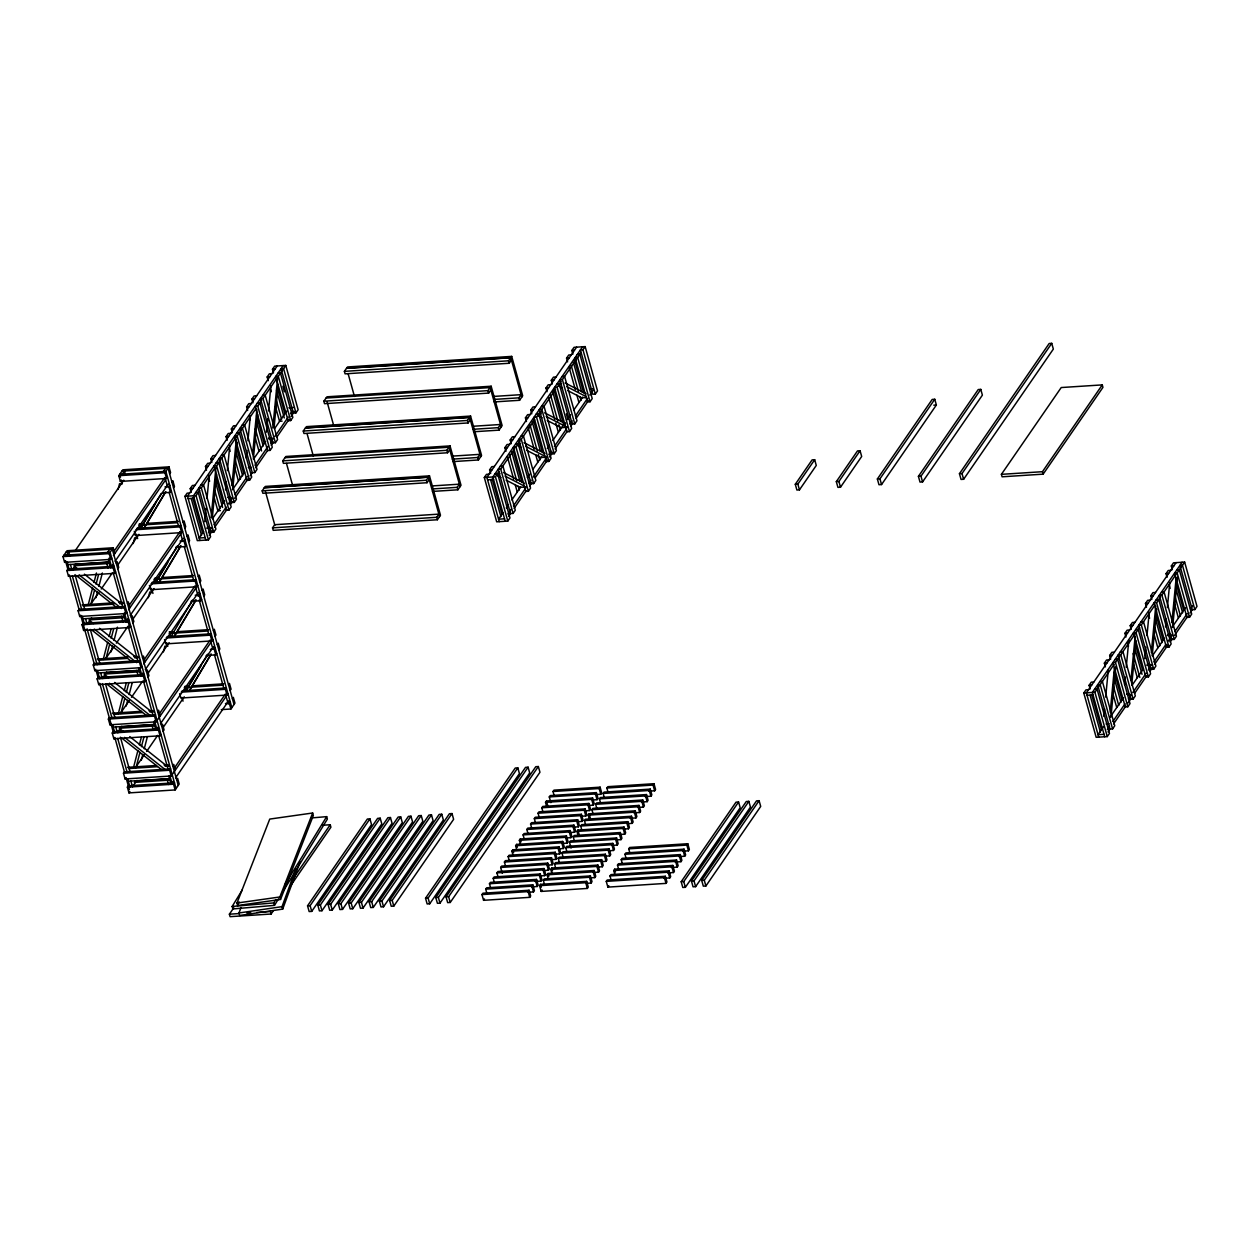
<?xml version="1.0" encoding="UTF-8"?>
<svg xmlns="http://www.w3.org/2000/svg" width="1260" height="1260" viewBox="0 0 1260 1260"><rect width="100%" height="100%" fill="white"/><g stroke="black" fill="none" stroke-linecap="round" stroke-linejoin="round"><path stroke-width="1.5" d="M541.091 411.028L540.997 413.768L536.162 414.13M204.782 521.672L206.073 508.158M207.002 498.519L209.223 475.351M211.144 517.435L215.948 467.24M212.279 518.395L216.515 473.996M225.524 489.904L226.264 482.186M227.383 470.61L229.777 445.505M231.887 485.667L236.313 439.33M232.832 488.565L237.258 442.228M246.283 458.136L247.023 450.418M247.936 440.764L250.346 415.674M252.63 453.899L256.882 409.5M253.402 458.719L257.639 414.32M266.474 432.164L267.766 418.651M268.506 410.933L270.9 385.843M272.822 427.927L277.625 377.732M274.144 426.951L278.208 384.489M1103.839 716.42L1104.579 708.703M1105.681 697.126L1108.264 670.099M1110.186 712.183L1114.438 667.784M1110.958 717.003L1115.746 666.808M1124.582 684.652L1125.322 676.935M1126.235 667.28L1128.818 640.253M1130.929 680.416L1135.181 636.016M1131.7 685.235L1135.937 640.836M1144.773 658.681L1145.875 647.105M1146.994 635.512L1149.199 612.344M1151.309 652.507L1155.735 606.17M1152.254 655.405L1156.696 609.068M1165.516 626.913L1166.256 619.195M1167.358 607.603L1169.768 582.514M1171.879 622.66L1176.115 578.261M1172.635 627.496L1177.438 577.301M88.105 605.288L92.531 588.199M93.996 582.498L96.453 573.001M118.078 489.416L119.543 483.714L122.11 483.556M90.673 605.131L94.594 589.932M96.075 584.231L98.532 574.733M95.965 597.712L97.429 592.011M98.91 586.309L102.344 573.016M103.226 659.452L107.651 642.348M109.116 636.647L111.085 629.055M133.198 543.564L134.662 537.878L137.23 537.705M105.793 659.279L109.714 644.081M111.195 638.379L113.652 628.882M111.085 651.861L112.549 646.159M114.03 640.458L117.463 627.165M118.346 713.601L122.755 696.496M124.236 690.795L126.205 683.203M148.302 597.728L149.782 592.027L152.35 591.853M120.913 713.428L124.835 698.229M126.315 692.527L128.772 683.03M126.205 706.01L127.669 700.308M129.15 694.606L132.095 683.219M133.465 767.749L137.876 750.645M139.356 744.943L141.325 737.352M163.422 651.877L164.903 646.175L167.47 646.002M136.033 767.576L139.954 752.377M141.435 746.692L143.892 737.194M141.325 760.158L142.79 754.457M144.27 748.771L147.215 737.368M300.053 861.808L282.697 909.106L239.699 915.453L239.006 912.98L241.022 907.531M282.697 909.106L282.019 906.649L296.037 868.439M236.959 903.058L269.75 819.079L312.653 812.999L313.346 815.456L280.539 899.451L237.636 905.531L236.959 903.058L279.862 896.978L312.653 812.999M237.636 905.531L239.069 901.876M140.647 528.082L161.248 493.463M140.868 528.208L155.578 503.48M144.018 527.924L165.595 491.652M144.238 528.05L165.816 491.794M155.768 582.23L177.345 545.958M155.988 582.356L167.753 562.574M159.138 582.073L180.715 545.816M159.358 582.199L180.936 545.942M171.108 636.505L192.465 600.106M174.258 636.221L195.835 599.965M174.478 636.363L196.056 600.091M186.007 690.527L207.585 654.271M186.228 690.653L200.939 665.942M189.378 690.37L210.956 654.113M189.599 690.511L211.176 654.239M278.539 898.742L274.475 905.373L232.832 908.933L232.155 906.46L242.33 889.875M274.475 905.373L273.782 902.916L275.814 899.593M284.965 884.662L326.671 816.637L311.535 817.929M281.594 893.765L327.364 819.094L326.671 816.637M111.715 558.023L110.77 559.377L64.606 562.354L63 556.605L67.048 550.73L113.227 547.753L114.818 553.502M167.47 477.099L166.54 478.453L120.361 481.43L118.771 475.697L122.819 469.807L168.982 466.846L170.588 472.579L169.659 473.933M66.496 555.093L68.686 551.927L69.741 555.707M122.267 474.169L124.441 471.004L125.496 474.784M64.606 562.354L65.536 560.999M120.361 481.43L121.306 480.076L122.346 483.793M75.049 550.935L123.779 480.202M66.89 570.559L67.835 569.205L113.998 566.228L113.069 567.583L114.676 573.332L68.497 576.308L66.89 570.559L113.069 567.583M76.45 563.803L72.025 570.229L70.418 564.48M68.497 576.308L69.426 574.938M73.112 570.134L75.301 566.969L78.325 569.362M107.541 552.447L109.714 549.281M163.312 471.523L165.485 468.358M110.77 559.377L109.163 553.628L113.227 547.753M166.54 478.453L164.934 472.72L168.982 466.846M113.872 551.502L164.824 477.556M113.447 555.566L165.501 480.028M78.12 610.753L79.049 609.399L125.228 606.422L124.283 607.792L125.89 613.525L79.726 616.502L78.12 610.753L124.283 607.792M112.833 564.527L110.612 567.74L108.329 559.534M115.054 561.314L168.226 484.155M116.172 563.062L117.117 561.708L118.723 567.457L117.778 568.811M162.745 492.896L170.431 492.408L168.824 486.659L169.769 485.305M171.943 482.139L172.888 480.784L174.478 486.533L173.549 487.888M79.726 616.502L80.656 615.148M182.59 531.248L181.661 532.602L135.481 535.579L136.427 534.224M90.153 605.083L99.02 592.216M101.241 589.003L112.313 572.938M117.857 564.889L138.899 534.35M114.676 573.332L115.605 571.977M170.431 492.408L171.376 491.053M82.01 624.708L82.955 623.353L129.119 620.377L128.189 621.731L129.78 627.48L83.617 630.457L82.01 624.708L128.189 621.731M91.57 617.951L87.145 624.377L85.538 618.628M83.617 630.457L84.546 629.102M88.231 624.283L90.421 621.117L93.445 623.511M195.662 492.613L198.23 492.455L210.593 536.76L208.42 539.926L197.3 540.635L184.936 496.33L187.11 493.164L189.677 493.006M191.252 492.345L190.228 488.644L192.402 485.478L194.969 485.32M206.514 470.185L205.49 466.499L207.664 463.334L210.231 463.16M211.822 462.499L210.782 458.813L212.971 455.647L215.539 455.474M227.084 440.354L226.06 436.653L228.233 433.487L230.8 433.33M232.375 432.668L231.352 428.967L233.525 425.801L236.093 425.644M247.637 410.508L246.614 406.822L248.787 403.657L251.354 403.483M252.945 402.822L251.905 399.136L254.095 395.971L256.662 395.813M268.207 380.677L267.167 376.992L269.356 373.826L271.924 373.653M273.499 372.991L272.475 369.306L274.649 366.14L285.768 365.416L298.132 409.72L295.958 412.886L293.391 413.059L281.027 368.755L283.579 368.582L285.768 365.416M277.216 365.967L187.488 496.172L199.868 540.477M283.201 365.589L193.473 495.778L205.852 540.083M208.42 539.926L196.04 495.621L199.71 490.203M201.332 487.935L198.781 488.092L211.144 532.397L213.712 532.24L201.332 487.935L215.208 467.696M216.61 465.775L214.042 465.948L226.406 510.253L228.973 510.079L216.61 465.775L220.752 459.664M221.902 458.089L219.334 458.262L231.714 502.567L234.266 502.394L221.902 458.089L236.266 437.157M237.163 435.944L234.596 436.102L246.976 480.406L249.543 480.249L237.163 435.944L241.794 429.124M242.456 428.258L239.904 428.416L252.268 472.72L254.835 472.563L242.456 428.258L256.19 408.224M257.733 406.098L255.166 406.271L267.53 450.576L270.097 450.403L257.733 406.098L261.733 400.192M263.025 398.412L260.458 398.585L272.837 442.89L275.389 442.717L263.025 398.412L276.129 379.291M278.287 376.267L275.719 376.441L288.099 420.745L290.666 420.572L278.287 376.267L280.476 373.102L277.909 373.275M280.57 372.865L282.775 369.652M127.402 603.272L128.347 601.902L129.938 607.651M181.661 532.602L180.054 526.869L180.983 525.514L136.741 528.365M183.172 522.349L184.102 520.994L185.708 526.727L184.779 528.082M128.993 605.65L179.944 531.704M125.89 613.525L126.835 612.171M128.567 609.714L180.621 534.177M93.24 664.918L94.169 663.563L140.348 660.587L139.403 661.941L141.01 667.674L94.846 670.651L93.24 664.918L139.403 661.941M127.953 618.676L125.732 621.889L123.448 613.683M130.174 615.463L183.33 538.303M131.292 617.211L132.237 615.856L133.844 621.605L132.898 622.96M175.928 547.171L185.551 546.556L183.944 540.808L184.889 539.453M187.063 536.288L187.992 534.933L189.599 540.682L188.669 542.036M94.846 670.651L95.776 669.296M197.71 585.396L196.78 586.766L150.602 589.727L151.546 588.373M105.273 659.232L114.14 646.364M116.361 643.151L127.433 627.086M132.977 619.054L154.019 588.514M129.78 627.48L130.725 626.125M185.551 546.556L186.48 545.202M97.13 678.856L98.059 677.502L144.238 674.525L143.309 675.88L144.9 681.628L98.737 684.605L97.13 678.856L143.309 675.88M106.69 672.1L102.265 678.526L100.658 672.793M203.6 531.578L199.174 538.004L205.159 537.626M212.468 518.726L224.658 501.039M232.407 489.793L244.598 472.106M253.449 459.254L265.639 441.567M274.507 428.715L286.682 411.028M98.737 684.605L99.666 683.251M103.352 678.431L105.541 675.265L108.565 677.659M208.483 532.807L210.703 529.594M214.027 524.759L226.202 507.087M228.422 503.874L231.745 499.039M235.069 494.219L247.259 476.548M255.008 465.286L268.301 446.009M270.522 442.795L272.727 439.567M274.948 436.354L288.241 417.076M290.461 413.863L292.666 410.65M209.176 535.264L212.499 530.444M214.704 527.231L226.894 509.544M230.218 504.724L232.439 501.512M234.643 498.298L247.936 479.005M250.157 475.792L252.378 472.579M255.701 467.759L267.876 450.072M271.199 445.252L273.42 442.04M276.743 437.22L288.934 419.533M291.139 416.32L294.462 411.5M213.712 532.24L215.885 529.074L203.522 484.769L200.954 484.927M228.973 510.079L231.163 506.914L218.783 462.609L216.216 462.782M234.266 502.394L236.455 499.228L224.075 454.923L221.524 455.096M249.543 480.249L251.716 477.083L239.353 432.778L236.785 432.936M254.835 472.563L257.009 469.397L244.645 425.092L242.077 425.25M270.097 450.403L272.286 447.253L259.906 402.948L257.339 403.106M275.389 442.717L277.578 439.567L265.198 395.262L262.647 395.419M290.666 420.572L292.84 417.406L280.476 373.102M142.522 657.421L143.451 656.066L145.057 661.799M196.78 586.766L195.174 581.017L196.103 579.663L151.862 582.514M198.292 576.497L199.222 575.143L200.828 580.876L199.899 582.246M144.097 659.799L195.064 585.869M449.741 449.599L447.552 452.765L283.405 463.349L282.712 460.877L285.863 456.482L450.025 445.898L461.018 485.273L457.9 489.793L432.495 491.431M470.295 419.769L468.122 422.935L303.959 433.503L303.266 431.046L305.455 427.88L469.618 417.296L480.643 456.797M490.865 389.923L488.675 393.089L324.529 403.673L323.836 401.216L326.986 396.805L491.148 386.221L502.141 425.612L499.023 430.133L473.618 431.77M511.418 360.092L509.245 363.258L345.082 373.842L344.389 371.369L346.579 368.204L510.741 357.635L511.702 356.391L347.539 366.959L346.61 368.329L510.772 357.745L521.766 397.12M429.203 479.556L427.03 482.722L262.868 493.29L262.175 490.833L265.325 486.423L429.487 475.855L440.48 515.23L437.377 519.75L273.215 530.334L272.522 527.861L274.696 524.711L438.858 514.127L436.684 517.293L437.377 519.75M141.01 667.674L141.939 666.319M143.687 663.862L195.741 588.326M108.36 719.066L109.289 717.712L155.468 714.735L154.523 716.09L156.13 721.822L109.966 724.799L108.36 719.066L154.523 716.09M143.073 672.824L140.852 676.037L138.569 667.832M145.294 669.611L198.45 592.452M146.412 671.359L147.357 670.005L148.963 675.754L148.018 677.108M191.047 601.319L200.671 600.705L199.064 594.956L200.009 593.602M202.183 590.436L203.112 589.082L204.718 594.83L203.789 596.185M109.966 724.799L110.896 723.445M120.393 713.38L129.26 700.528M131.481 697.3L142.553 681.235M148.097 673.202L169.139 642.663M144.9 681.628L145.845 680.274M200.671 600.705L201.6 599.351M112.25 733.005L113.179 731.65L159.358 728.674L158.429 730.028L160.02 735.777L113.857 738.754L112.25 733.005L158.429 730.028M121.811 726.248L117.385 732.674L115.778 726.941M113.857 738.754L114.786 737.399M118.471 732.58L120.661 729.414L123.685 731.808M157.642 711.569L158.571 710.215L160.178 715.948M164.524 639.576L165.721 643.891L211.9 640.915L210.294 635.166L211.223 633.812L166.981 636.662M213.412 630.646L214.342 629.291L215.948 635.04L215.019 636.394M159.217 713.947L210.184 640.017M156.13 721.822L157.059 720.468M157.689 719.633L210.861 642.474M211.9 640.915L212.83 639.56M123.48 773.215L124.409 771.86L170.588 768.884L169.643 770.238L171.25 775.987L125.087 778.963L123.48 773.215L169.643 770.238M158.193 726.973L155.972 730.186L153.689 721.98M160.414 723.76L213.57 646.616M161.532 725.508L162.477 724.153L164.068 729.902L163.138 731.257M206.167 655.483L215.791 654.853L214.184 649.12L215.129 647.75M217.303 644.6L218.232 643.23L219.839 648.979L218.909 650.333M125.087 778.963L126.016 777.593M135.513 767.529L144.38 754.677M146.601 751.464L157.673 735.383M163.217 727.351L184.259 696.812M160.02 735.777L160.965 734.423M215.791 654.853L216.72 653.499M127.37 787.153L128.299 785.799L174.478 782.822L173.534 784.192L175.14 789.926L128.977 792.902L127.37 787.153L173.534 784.192M136.93 780.397L132.505 786.823L130.898 781.09M128.977 792.902L129.906 791.548M172.762 765.718L173.691 764.363L175.297 770.096M179.644 693.724L180.841 698.04L227.02 695.063L225.414 689.315L226.343 687.96L182.102 690.811M228.532 684.794L229.462 683.44L231.068 689.188L230.123 690.543M174.337 768.096L225.304 694.165M171.25 775.987L172.179 774.616M172.809 773.782L225.981 696.622M227.02 695.063L227.95 693.709M173.313 781.121L171.092 784.35L168.809 776.144M175.518 777.908L228.69 700.765M176.652 779.656L177.597 778.302L179.188 784.051L175.14 789.926M221.287 709.632L230.911 709.002L229.304 703.269L230.233 701.914M232.423 698.749L233.352 697.394L234.959 703.127L230.911 709.002M447.552 452.765L446.875 450.308L449.048 447.142L460.073 486.628M468.122 422.935L467.428 420.462L469.618 417.296M488.675 393.089L487.998 390.632L490.172 387.466L501.197 426.967M509.245 363.258L508.552 360.801L510.741 357.635M262.175 490.833L426.337 480.249L429.487 475.855M450.025 445.898L449.08 447.253L284.886 457.711M470.578 416.068L469.649 417.422L305.487 427.99L306.416 426.636L470.578 416.068L481.572 455.443L478.453 459.963L453.049 461.601M491.148 386.221L490.203 387.576L326.009 398.05M457.9 489.793L457.207 487.337L459.396 484.171L432.038 485.935M478.453 459.963L477.776 457.506L479.95 454.34L452.592 456.104M499.023 430.133L498.33 427.66L500.519 424.494L473.161 426.258M494.172 401.924L519.577 400.286L518.899 397.829L521.073 394.663L493.715 396.427M519.577 400.286L522.695 395.766L511.702 356.391M497.606 473.634L509.969 517.939L507.796 521.105L496.676 521.813L484.312 477.508L486.486 474.358L489.053 474.185M490.644 473.524L489.605 469.838L491.794 466.673L494.345 466.499M505.906 451.379L504.866 447.678L507.055 444.512L509.623 444.355M511.198 443.693L510.174 439.992L512.347 436.826L514.915 436.669M526.459 421.533L525.436 417.848L527.609 414.682L530.177 414.509M531.767 413.847L530.728 410.161L532.917 406.996L535.469 406.822M547.029 391.702L545.99 388.001L548.179 384.835L550.746 384.678M552.321 384.016L551.297 380.315L553.471 377.149L556.038 376.992M567.583 361.856L566.559 358.171L568.733 355.005L571.3 354.848M572.89 354.17L571.851 350.485L574.04 347.319L585.144 346.61L597.524 390.915L595.334 394.081L592.767 394.238L580.403 349.933L582.971 349.776L585.144 346.61M576.592 347.161L486.88 477.351L499.244 521.656M582.577 346.768L492.865 476.957L505.228 521.278M507.796 521.105L495.432 476.8L499.086 471.382M500.724 469.114L498.157 469.287L510.52 513.592L513.088 513.418L500.724 469.114L514.6 448.891M515.986 446.969L513.418 447.127L525.798 491.431L528.365 491.274L515.986 446.969L520.128 440.842M521.278 439.283L518.726 439.441L531.09 483.745L533.657 483.588L521.278 439.283L534.539 419.958M536.555 417.123L533.988 417.296L546.352 461.601L548.919 461.428L536.555 417.123L540.067 411.91M541.847 409.437L539.28 409.61L551.644 453.915L554.211 453.742L541.847 409.437L555.581 389.419M557.109 387.293L554.542 387.45L566.921 431.755L569.488 431.597L557.109 387.293L561.125 381.37M562.401 379.606L559.849 379.764L572.213 424.069L574.78 423.911L562.401 379.606L576.623 358.88M577.678 357.446L575.111 357.62L587.475 401.924L590.042 401.751L577.678 357.446L581.049 352.438M502.992 512.757L498.566 519.199L504.551 518.805M506.315 507.938L508.52 504.724M511.844 499.905L520.711 487.053M527.357 477.398L529.578 474.185M532.901 469.366L541.753 456.514M547.297 448.466L549.517 445.252M552.841 440.433L565.015 422.746M567.236 419.533L570.559 414.713M573.883 409.894L582.75 397.042M273.325 910.791L271.105 914.02L230.076 916.666L229.383 914.193L233.809 907.767M507.874 513.986L511.198 509.166M513.403 505.953L525.593 488.266M528.916 483.446L531.122 480.233M533.342 477.02L546.635 457.726M548.856 454.513L551.061 451.3M554.384 446.481L566.575 428.794M569.898 423.974L572.119 420.761M575.442 415.942L587.617 398.255M589.837 395.041L593.161 390.222M508.552 516.442L510.772 513.23M514.096 508.41L526.27 490.723M529.594 485.903L531.815 482.69M535.138 477.871L547.328 460.183M549.533 456.97L552.856 452.151M555.077 448.938L567.268 431.251M570.591 426.431L572.796 423.218M576.119 418.399L588.31 400.711M513.088 513.418L515.277 510.253L502.897 465.948L500.33 466.121M528.365 491.274L530.539 488.108L518.175 443.803M533.657 483.588L535.831 480.422L523.467 436.117L520.9 436.275M548.919 461.428L551.092 458.262L538.729 413.957M554.211 453.742L556.4 450.576L544.021 406.271L541.453 406.445M569.488 431.597L571.662 428.431L559.298 384.127M574.78 423.911L576.954 420.745L564.59 376.441L562.023 376.598M590.042 401.751L592.216 398.601L579.852 354.296L577.285 354.454M291.469 881.008L330.23 824.749L322.418 825.253M289.942 886.693L330.923 827.221L330.23 824.749M307.55 905.814L367.369 819.016L369.936 818.858L371.543 824.591L311.724 911.389L309.157 911.563L307.55 905.814L310.118 905.656L369.936 818.858M317.819 905.153L377.622 818.354L380.189 818.197L381.796 823.93L321.977 910.728L319.41 910.901L317.819 905.153L320.371 904.995L380.189 818.197M328.072 904.491L387.891 817.693L390.458 817.535L392.049 823.284L332.246 910.067L329.679 910.24L328.072 904.491L330.64 904.333L390.458 817.535M338.326 903.83L398.144 817.031L400.711 816.874L402.318 822.622L342.5 909.405L339.932 909.578L338.326 903.83L340.893 903.672L400.711 816.874M348.595 903.168L408.413 816.37L410.981 816.212L412.571 821.961L352.768 908.744L350.201 908.917L348.595 903.168L351.162 903.01L410.981 816.212M358.848 902.506L418.666 815.708L421.234 815.551L422.84 821.3L363.022 908.082L360.454 908.255L358.848 902.506L361.415 902.349L421.234 815.551M369.117 901.845L428.935 815.047L431.487 814.889L433.094 820.638L373.275 907.436L370.724 907.594L369.117 901.845L371.684 901.688L431.487 814.889M379.37 901.183L439.189 814.385L441.756 814.228L443.363 819.976L383.544 906.775L380.977 906.932L379.37 901.183L381.938 901.026L441.756 814.228M389.639 900.522L449.442 813.724L452.009 813.566L453.616 819.315L393.797 906.113L391.23 906.271L389.639 900.522L392.191 900.364L452.009 813.566M425.549 898.207L515.261 768.017L517.828 767.86L519.435 773.593L429.707 903.798L427.14 903.956L425.549 898.207L428.101 898.049L517.828 767.86M435.802 897.545L525.53 767.356L528.097 767.198L529.688 772.931L439.976 903.136L437.409 903.294L435.802 897.545L438.37 897.388L528.097 767.198M446.056 896.884L535.784 766.694L538.351 766.537L539.957 772.27L450.23 902.475L447.662 902.633L446.056 896.884L448.623 896.726L538.351 766.537M481.966 894.584L482.911 893.214L529.074 890.253L530.68 895.986L529.751 897.341L483.572 900.317L481.966 894.584L528.145 891.607L529.074 890.253M486.911 893.466L485.714 889.15L486.644 887.796L532.822 884.819L534.413 890.568L533.484 891.922L527.72 892.285M490.66 888.032L489.447 883.732L490.392 882.378L536.555 879.401L538.162 885.134L537.217 886.489L531.452 886.867M494.392 882.614L493.195 878.299L494.125 876.944L540.288 873.967L541.894 879.716L540.965 881.071L535.185 881.449M498.125 877.181L496.928 872.881L497.858 871.526L544.037 868.55L545.643 874.283L544.698 875.653L540.855 875.889M502.267 873.196L500.661 867.447L501.606 866.092L547.769 863.116L549.376 868.864L548.447 870.219L544.588 870.471M505.606 866.329L504.409 862.029L505.339 860.675L551.502 857.698L553.109 863.447L552.179 864.801L548.336 865.037M509.339 860.911L508.142 856.611L509.072 855.241L555.25 852.264L556.857 858.013L555.912 859.367L552.069 859.619M513.088 855.493L511.875 851.177L512.82 849.823L558.983 846.846L560.59 852.595L559.66 853.949L555.802 854.201M516.82 850.059L515.623 845.759L516.553 844.405L562.732 841.428L564.322 847.161L563.393 848.515L559.55 848.767M520.553 844.641L519.356 840.325L520.285 838.971L566.465 835.994L568.071 841.743L567.126 843.097L563.283 843.35M524.302 839.207L523.089 834.908L524.034 833.553L570.197 830.576L571.804 836.309L570.874 837.679L567.016 837.916M528.034 833.789L526.837 829.474L527.767 828.119L573.946 825.142L575.537 830.891L574.607 832.246L570.764 832.498M531.783 828.356L530.57 824.056L531.515 822.701L577.678 819.725L579.285 825.473L578.34 826.828L574.497 827.064M535.516 822.938L534.319 818.622L535.248 817.267L581.411 814.291L583.018 820.039L582.088 821.394L578.245 821.646M539.248 817.519L538.052 813.204L538.981 811.85L585.16 808.873L586.75 814.621L585.821 815.976L581.978 816.228M542.997 812.086L541.784 807.786L542.729 806.431L588.892 803.455L590.499 809.188L589.57 810.542L585.711 810.794M546.73 806.668L545.533 802.352L546.462 800.998L592.625 798.021L594.232 803.77L593.303 805.124L589.459 805.376M550.872 802.667L549.265 796.934L550.195 795.58L596.374 792.603L597.98 798.336L597.035 799.691L593.192 799.942M554.211 795.816L552.998 791.5L553.943 790.146L600.106 787.169L601.713 792.918L600.784 794.273L596.925 794.524M483.572 900.317L484.517 898.963M795.296 484.281L812.117 459.869L814.684 459.711L816.275 465.444L799.454 489.856L796.887 490.03L795.296 484.281L797.848 484.123L814.684 459.711M533.484 891.922L531.877 886.174L532.822 884.819M537.217 886.489L535.626 880.756L536.555 879.401M540.965 881.071L539.359 875.322L540.288 873.967M544.698 875.653L543.091 869.904L544.037 868.55M548.447 870.219L546.84 864.47L547.769 863.116M552.179 864.801L550.573 859.052L551.502 857.698M555.912 859.367L554.305 853.634L555.25 852.264M559.66 853.949L558.054 848.2L558.983 846.846M563.393 848.515L561.787 842.783L562.732 841.428M567.126 843.097L565.535 837.349L566.465 835.994M570.874 837.679L569.268 831.931L570.197 830.576M574.607 832.246L573.001 826.497L573.946 825.142M578.34 826.828L576.749 821.079L577.678 819.725M582.088 821.394L580.482 815.661L581.411 814.291M585.821 815.976L584.215 810.227L585.16 808.873M589.57 810.542L587.963 804.809L588.892 803.455M593.303 805.124L591.696 799.375L592.625 798.021M597.035 799.691L595.429 793.957L596.374 792.603M600.784 794.273L599.177 788.524L600.106 787.169M539.579 885.686L540.509 884.331L586.688 881.354L588.278 887.087L587.349 888.442L541.186 891.418L539.579 885.686L585.742 882.709L586.688 881.354M544.525 884.567L543.312 880.252L544.257 878.897L590.42 875.92L592.027 881.669L591.082 883.024L587.239 883.276M548.258 879.133L547.06 874.834L547.99 873.479L594.153 870.503L595.76 876.236L594.83 877.606L590.987 877.842M551.99 873.716L550.793 869.4L551.722 868.045L597.901 865.069L599.508 870.817L598.563 872.172L594.72 872.424M555.739 868.282L554.526 863.982L555.471 862.628L601.634 859.651L603.241 865.399L602.312 866.754L598.453 866.99M559.471 862.864L558.274 858.564L559.204 857.194L605.367 854.233L606.973 859.966L606.044 861.32L602.201 861.572M563.204 857.446L562.007 853.13L562.937 851.776L609.115 848.799L610.722 854.548L609.777 855.902L605.934 856.154M566.953 852.012L565.74 847.712L566.685 846.358L612.848 843.381L614.455 849.114L613.525 850.468L609.667 850.72M571.095 848.027L569.488 842.278L570.418 840.924L616.597 837.947L618.188 843.696L617.258 845.05L613.415 845.303M574.418 841.16L573.221 836.861L574.15 835.506L620.33 832.529L621.936 838.262L620.991 839.633L617.148 839.869M578.167 835.742L576.954 831.427L577.899 830.072L624.062 827.095L625.669 832.844L624.74 834.199L620.881 834.451M581.899 830.308L580.702 826.009L581.632 824.654L627.811 821.678L629.401 827.426L628.472 828.781L624.629 829.017M585.648 824.89L584.435 820.591L585.38 819.22L631.543 816.244L633.15 821.992L632.205 823.347L628.362 823.599M589.381 819.472L588.184 815.157L589.113 813.803L635.276 810.826L636.883 816.575L635.953 817.929L630.173 818.291M593.113 814.039L591.916 809.739L592.846 808.385L639.025 805.408L640.631 811.141L639.686 812.495L633.922 812.873M596.862 808.621L595.649 804.305L596.594 802.951L642.758 799.974L644.364 805.723L643.435 807.077L639.576 807.329M600.595 803.187L599.398 798.887L600.327 797.533L646.49 794.556L648.097 800.289L647.167 801.659L641.387 802.022M604.327 797.769L603.13 793.453L604.06 792.099L650.239 789.122L651.845 794.871L650.9 796.226L645.136 796.603M608.076 792.335L606.863 788.035L607.808 786.681L653.971 783.704L655.578 789.453L654.649 790.808L648.869 791.17M541.186 891.418L542.115 890.064M836.325 481.635L857.509 450.891L860.076 450.733L861.683 456.482L840.499 487.21L837.931 487.384L836.325 481.635L838.892 481.477L860.076 450.733M591.082 883.024L589.491 877.275L590.42 875.92M594.83 877.606L593.224 871.857L594.153 870.503M598.563 872.172L596.957 866.423L597.901 865.069M602.312 866.754L600.705 861.005L601.634 859.651M606.044 861.32L604.438 855.587L605.367 854.233M609.777 855.902L608.17 850.153L609.115 848.799M613.525 850.468L611.919 844.736L612.848 843.381M617.258 845.05L615.652 839.302L616.597 837.947M620.991 839.633L619.4 833.884L620.33 832.529M624.74 834.199L623.133 828.45L624.062 827.095M628.472 828.781L626.866 823.032L627.811 821.678M632.205 823.347L630.614 817.614L631.543 816.244M635.953 817.929L634.347 812.18L635.276 810.826M639.686 812.495L638.08 806.762L639.025 805.408M643.435 807.077L641.828 801.328L642.758 799.974M647.167 801.659L645.561 795.91L646.49 794.556M650.9 796.226L649.294 790.477L650.239 789.122M654.649 790.808L653.042 785.059L653.971 783.704M877.369 478.989L932.195 399.436L934.762 399.262L936.369 405.011L881.543 484.565L878.976 484.738L877.369 478.989L879.937 478.831L934.762 399.262M606.265 881.386L607.194 880.031L665.343 876.283L666.949 882.016L666.005 883.386L607.871 887.119L606.265 881.386L664.414 877.637L665.343 876.283M611.21 880.267L609.997 875.952L610.942 874.597L669.076 870.849L670.682 876.598L669.753 877.952L663.941 878.33M614.943 874.834L613.746 870.534L614.675 869.179L672.824 865.431L674.415 871.18L673.486 872.534L667.674 872.912M618.692 869.416L617.479 865.116L618.424 863.746L676.557 860.013L678.163 865.746L677.219 867.1L671.407 867.478M622.424 863.998L621.227 859.682L622.156 858.328L680.29 854.579L681.896 860.328L680.967 861.683L675.155 862.061M626.157 858.564L624.96 854.264L625.889 852.91L684.038 849.161L685.645 854.894L684.7 856.249L678.888 856.627M629.905 853.146L628.693 848.831L629.638 847.476L687.771 843.728L689.377 849.476L688.448 850.831L682.621 851.209M607.871 887.119L608.801 885.764M918.414 476.343L978.232 389.545L980.784 389.387L982.39 395.136L922.572 481.918L920.02 482.092L918.414 476.343L920.981 476.185L980.784 389.387M669.753 877.952L668.147 872.203L669.076 870.849M673.486 872.534L671.879 866.786L672.824 865.431M677.219 867.1L675.628 861.367L676.557 860.013M680.967 861.683L679.36 855.934L680.29 854.579M684.7 856.249L683.093 850.516L684.038 849.161M688.448 850.831L686.842 845.082L687.771 843.728M959.443 473.697L1049.17 343.507L1051.738 343.334L1053.344 349.083L963.617 479.288L961.049 479.446L959.443 473.697L962.01 473.54L1051.738 343.334M681.188 881.732L736.013 802.179L738.581 802.006L740.187 807.755L685.361 887.323L682.794 887.481L681.188 881.732L683.755 881.575L738.581 802.006M691.441 881.071L746.282 801.517L748.849 801.344L750.44 807.093L695.615 886.662L693.047 886.819L691.441 881.071L694.008 880.913L748.849 801.344M701.71 880.409L756.535 800.856L759.103 800.683L760.709 806.431L705.884 886L703.316 886.158L701.71 880.409L704.277 880.252L759.103 800.683M1001.401 474.343L1061.219 387.544L1102.264 384.898L1102.957 387.356L1043.138 474.154L1002.094 476.8L1001.401 474.343L1042.445 471.697L1102.264 384.898M1094.515 689.299L1097.082 689.125L1109.461 733.43L1107.272 736.596L1096.168 737.305L1083.789 693L1085.978 689.85L1088.53 689.677M1090.12 689.015L1089.081 685.33L1091.27 682.164L1093.837 681.991M1105.382 666.871L1104.358 663.169L1106.532 660.004L1109.099 659.846M1110.674 659.185L1109.65 655.483L1111.824 652.318L1114.391 652.16M1125.952 637.024L1124.912 633.339L1127.101 630.173L1129.653 630M1131.244 629.338L1130.204 625.653L1132.393 622.487L1134.961 622.314M1146.505 607.194L1145.482 603.493L1147.655 600.327L1150.222 600.169M1151.797 599.508L1150.774 595.807L1152.947 592.641L1155.514 592.484M1167.075 577.348L1166.035 573.662L1168.225 570.497L1170.776 570.339M1172.367 569.662L1171.328 565.976L1173.517 562.81L1184.636 562.102L1197 606.406L1194.826 609.572L1192.259 609.73L1190.007 612.99M1176.084 562.653L1086.356 692.842L1098.72 737.147M1182.069 562.259L1092.341 692.449L1104.705 736.753M1107.272 736.596L1094.909 692.291L1099.681 685.267M1100.2 684.605L1097.633 684.778L1110.013 729.083L1112.58 728.91L1100.2 684.605L1114.076 664.382M1115.462 662.461L1112.911 662.618L1125.274 706.923L1127.842 706.765L1115.462 662.461L1119.62 656.334M1120.77 654.775L1118.203 654.932L1130.567 699.237L1133.134 699.08L1120.77 654.775L1135.118 633.843M1136.032 632.615L1133.464 632.788L1145.828 677.092L1148.395 676.919L1136.032 632.615L1139.56 627.401M1141.324 624.928L1138.756 625.102L1151.136 669.406L1153.703 669.233L1141.324 624.928L1155.058 604.91M1156.585 602.784L1154.034 602.942L1166.398 647.246L1168.965 647.089L1156.585 602.784L1160.602 596.862M1161.893 595.098L1159.326 595.255L1171.69 639.56L1174.257 639.403L1161.893 595.098L1176.1 574.371M1177.155 572.938L1174.588 573.111L1186.951 617.416L1189.519 617.242L1177.155 572.938L1181.644 566.323M1194.826 609.572L1182.447 565.267L1184.636 562.102M1103.571 726.642L1098.043 734.69L1104.028 734.297M1110.217 717.003L1123.511 697.709M1132.378 684.857L1143.45 668.776M1152.317 655.924L1164.508 638.237M1172.257 626.992L1185.55 607.698M1107.351 729.477L1109.556 726.264M1112.879 721.444L1125.07 703.757M1128.393 698.938L1130.614 695.725M1132.819 692.512L1146.112 673.218M1148.332 670.005L1150.553 666.792M1153.877 661.972L1166.051 644.285M1168.272 641.072L1171.595 636.253M1174.918 631.433L1187.109 613.746M1190.432 608.927L1192.637 605.713M1108.028 731.934L1110.249 728.721M1113.572 723.901L1125.763 706.214M1127.968 703.001L1131.291 698.182M1134.614 693.362L1146.805 675.675M1150.128 670.856L1152.349 667.642M1154.554 664.429L1167.847 645.136M1170.067 641.923L1172.288 638.71M1174.493 635.497L1187.786 616.203M1112.58 728.91L1114.754 725.744L1102.39 681.44L1099.822 681.613M1127.842 706.765L1130.015 703.6L1117.651 659.295L1115.084 659.452M1133.134 699.08L1135.323 695.914L1122.944 651.609L1120.376 651.766M1148.395 676.919L1150.585 673.753L1138.205 629.449L1135.638 629.622M1153.703 669.233L1155.877 666.067L1143.513 621.763L1140.946 621.936M1168.965 647.089L1171.139 643.923L1158.775 599.618L1156.207 599.776M1174.257 639.403L1176.446 636.237L1164.067 591.932L1161.5 592.09M1189.519 617.242L1191.708 614.092L1179.328 569.788L1176.761 569.945M239.006 912.98L282.019 906.649M232.155 906.46L273.782 902.916M272.475 369.306L275.042 369.133M571.851 350.485L574.418 350.311M344.389 371.369L508.552 360.801M267.167 376.992L269.734 376.819M566.559 358.171L569.126 357.998M251.905 399.136L254.473 398.963M551.297 380.315L553.865 380.158M556.731 384.284L561.566 383.938M323.836 401.216L487.998 390.632M246.614 406.822L249.181 406.649M545.99 388.001L548.557 387.844M288.902 407.815L293.391 407.531M589.774 388.899L592.767 388.71M495.448 399.341L518.899 397.829M586.262 397.546L581.774 397.829L567.803 390.632M282.114 421.123L279.547 421.297L275.42 406.523M231.352 428.967L233.919 428.809M530.728 410.161L533.295 409.988M303.266 431.046L467.428 420.462M226.06 436.653L228.611 436.495M525.436 417.848L528.003 417.674M268.916 437.771L273.026 438.543L268.537 438.827M472.925 429.298L498.33 427.66M565.708 427.376L561.22 427.675L547.249 420.462M933.802 405.169L936.369 405.011M210.782 458.813L213.35 458.64M510.174 439.992L512.741 439.834M515.608 443.961L520.443 443.615M121.873 471.177L168.053 468.2L234.029 704.482M282.712 460.877L446.875 450.308M205.49 466.499L208.057 466.326M504.866 447.678L507.433 447.52M118.771 475.697L164.934 472.72M248.346 467.602L251.339 467.413M452.372 459.144L477.776 457.506M164.981 486.911L168.824 486.659M190.228 488.644L192.796 488.486M489.605 469.838L492.172 469.665M264.364 487.667L428.526 477.083L439.551 516.584M264.395 487.777L428.558 477.209M495.038 473.807L499.873 473.445M184.936 496.33L196.04 495.621M484.312 477.508L495.432 476.8M188.181 498.629L194.166 498.235M487.557 479.808L493.542 479.43M227.792 497.432L230.785 497.243M228.91 498.409L231.903 498.204M433.755 488.849L457.207 487.337M526.082 486.959L520.096 487.352L506.126 480.139M220.421 510.631L217.854 510.804L213.743 496.03M139.86 523.845L143.703 523.593M147.546 523.341L178.337 521.356M138.931 525.199L177.392 522.711M135.812 529.72L180.054 526.869M207.223 527.278L211.349 528.05L206.861 528.334M272.522 527.861L436.684 517.293M180.101 541.06L183.944 540.808M66.118 552.085L112.282 549.108L178.258 785.405M63.929 555.25L110.108 552.274L176.085 788.571M63 556.605L109.163 553.628M67.284 562.18L67.977 564.637L109.021 561.991M74.797 564.433L107.494 562.322M73.852 565.787L108.486 563.551M154.98 577.994L158.823 577.741M162.666 577.49L193.457 575.505M154.035 579.348L192.512 576.86M150.932 583.868L195.174 581.017M195.221 595.208L199.064 594.956M82.168 604.879L112.943 602.894M118.723 602.532L122.566 602.28M83.16 606.123L113.936 604.138M119.716 603.76L123.559 603.509M124.141 616.14L82.971 618.802L84.578 624.551M88.972 619.936L123.606 617.715M1171.328 565.976L1173.895 565.803M1182.447 565.267L1179.88 565.425L1192.259 609.73M170.1 632.142L173.943 631.89M177.786 631.638L208.577 629.653M169.155 633.496L207.632 631.024M166.052 638.017L210.294 635.166M1166.035 573.662L1168.603 573.489M210.341 649.357L214.184 649.12M97.288 659.027L128.063 657.058M133.844 656.68L137.686 656.428M98.28 660.272L127.134 658.413M134.836 657.909L138.679 657.657M1150.774 595.807L1153.341 595.649M1145.482 603.493L1148.049 603.335M139.246 670.304L98.091 672.95L99.697 678.699M105.037 672.73L137.734 670.619M104.092 674.084L138.726 671.863M185.22 686.29L189.063 686.038M192.906 685.802L223.697 683.818M1130.204 625.653L1132.772 625.48M184.275 687.645L222.752 685.172M181.172 692.165L225.414 689.315M1124.912 633.339L1127.479 633.166M1167.768 634.442L1170.761 634.252M1167.406 635.497L1171.894 635.213M225.461 703.505L229.304 703.269M112.408 713.192L141.262 711.333M148.963 710.829L152.806 710.577M113.4 714.42L142.254 712.562M149.94 712.058L153.799 711.821M1109.65 655.483L1112.218 655.326M1104.358 663.169L1106.926 663.012M154.366 724.453L113.211 727.099L114.818 732.847M120.157 726.878L152.854 724.784M119.212 728.248L153.846 726.012M1147.214 664.272L1151.341 665.044L1146.852 665.343M1089.081 685.33L1091.648 685.156M1083.789 693L1094.909 692.291M1087.049 695.299L1093.034 694.922M1126.645 694.118L1129.637 693.929M1127.779 695.079L1130.771 694.89M127.528 767.34L156.382 765.481M164.084 764.977L167.927 764.726M128.52 768.568L157.374 766.71M165.06 766.206L168.919 765.97M127.764 778.79L128.457 781.247L169.486 778.601M135.261 781.042L167.974 778.932M134.332 782.397L168.966 780.16M1106.091 723.949L1109.083 723.76M552.998 791.5L599.177 788.524M606.863 788.035L653.042 785.059M549.265 796.934L595.429 793.957M603.13 793.453L649.294 790.477M545.533 802.352L591.696 799.375M599.398 798.887L645.561 795.91M541.784 807.786L587.963 804.809M595.649 804.305L641.828 801.328M538.052 813.204L584.215 810.227M591.916 809.739L638.08 806.762M534.319 818.622L580.482 815.661M588.184 815.157L634.347 812.18M530.57 824.056L576.749 821.079M584.435 820.591L630.614 817.614M526.837 829.474L573.001 826.497M580.702 826.009L626.866 823.032M523.089 834.908L569.268 831.931M576.954 831.427L623.133 828.45M519.356 840.325L565.535 837.349M573.221 836.861L619.4 833.884M515.623 845.759L561.787 842.783M569.488 842.278L615.652 839.302M511.875 851.177L558.054 848.2M565.74 847.712L611.919 844.736M508.142 856.611L554.305 853.634M562.007 853.13L608.17 850.153M628.693 848.831L686.842 845.082M504.409 862.029L550.573 859.052M558.274 858.564L604.438 855.587M624.96 854.264L683.093 850.516M500.661 867.447L546.84 864.47M554.526 863.982L600.705 861.005M621.227 859.682L679.36 855.934M496.928 872.881L543.091 869.904M550.793 869.4L596.957 866.423M617.479 865.116L675.628 861.367M493.195 878.299L539.359 875.322M547.06 874.834L593.224 871.857M613.746 870.534L671.879 866.786M489.447 883.732L535.626 880.756M543.312 880.252L589.491 877.275M609.997 875.952L668.147 872.203M485.714 889.15L531.877 886.174M229.383 914.193L239.148 913.563M246.976 913.059L250.882 912.807M256.741 912.429L270.427 911.547L271.105 914.02M565.157 382.993L586.12 393.797M566.795 386.647L586.026 396.553M559.078 386.127L562.558 387.923M544.588 412.823L565.551 423.644M546.241 416.477L567.205 427.282M538.508 415.958L542.005 417.769M524.034 442.669L544.997 453.474M525.672 446.308L546.635 457.128L540.65 457.506L526.68 450.308M517.955 445.804L521.435 447.599M503.465 472.5L524.428 483.305M505.118 476.154L524.333 486.061M497.385 475.634L500.881 477.43M84.388 574.166L122.22 604.138M79.175 574.922L121.559 608.501M76.183 575.473L117.054 607.856M99.493 628.315L137.34 658.287M94.295 629.071L136.678 662.65M91.303 629.622L132.174 662.004M114.613 682.463L152.46 712.451M109.415 683.219L150.286 715.601M106.423 683.77L147.294 716.152M129.733 736.612L167.58 766.6M124.535 737.384L165.406 769.765M121.527 737.919L162.414 770.301M1175.974 582.592L1183.707 610.281M1175.942 588.798L1182.636 612.785M1174.793 595.649L1180.462 615.951M1169.138 584.735L1170.162 588.436M1174.289 603.193L1178.415 617.967M1155.924 614.266L1163.138 640.111M1154.869 616.786L1162.082 642.631M1154.743 627.338L1159.893 645.797M1148.569 614.581L1149.592 618.266M1153.719 633.04L1157.845 647.798M1134.851 642.269L1142.584 669.958M1134.819 648.459L1142.033 674.305M1133.149 653.483L1139.843 677.471M1127.495 642.568L1128.519 646.254M1133.165 662.87L1137.292 677.644M1114.281 672.1L1122.014 699.788M1114.25 678.305L1120.959 702.292M1113.1 685.156L1118.77 705.458M1112.596 692.701L1116.722 707.474M1042.445 471.697L1043.138 474.154M1091.664 694.559L1101.46 729.635M1090.089 695.221L1100.389 732.139M962.01 473.54L963.617 479.288M920.981 476.185L922.572 481.918M879.937 478.831L881.543 484.565M838.892 481.477L840.499 487.21M797.848 484.123L799.454 489.856M582.971 349.776L595.334 394.081M574.434 359.714L583.711 392.947M573.363 362.218L581.616 391.766M571.19 365.384L578.403 391.23M579.947 396.774L580.97 400.459M569.142 367.4L575.316 389.545M576.86 395.089L578.923 402.475M704.277 880.252L705.884 886M566.338 413.91L567.898 419.454M694.008 880.913L695.615 886.662M553.865 389.545L563.661 424.62M552.809 392.065L561.047 421.596M550.62 395.231L557.833 421.076M558.873 424.762L560.416 430.306M548.572 397.231L554.762 419.391M555.786 423.077L558.369 432.306M683.755 881.575L685.361 887.323M664.414 877.637L666.005 883.386M533.311 419.391L542.587 452.623M532.24 421.895L540.493 451.426M530.066 425.061L537.28 450.907M538.303 454.592L539.847 460.136M528.019 427.077L534.193 449.222M535.736 454.765L537.799 462.152M513.261 451.064L522.018 482.454M511.686 451.741L519.923 481.273M509.497 454.891L516.71 480.737M518.254 486.281L519.293 489.967M507.449 456.908L513.639 479.068M515.183 484.596L517.246 491.983M614.675 869.179L615.478 872.046M589.113 813.803L590.31 818.102M492.188 479.068L501.984 514.143M490.597 479.729L500.913 516.647M577.899 830.072L579.096 834.388M585.742 882.709L587.349 888.442M546.462 800.998L547.659 805.313M551.722 868.045L552.526 870.928M547.99 873.479L548.793 876.346M540.509 884.331L541.312 887.197M426.337 480.249L427.03 482.722M520.285 838.971L521.089 841.837M516.553 844.405L517.356 847.271M528.145 891.607L529.751 897.341M512.82 849.823L513.623 852.689M348.185 373.952L354.469 396.459M327.096 401.909L333.38 424.415M448.623 896.726L450.23 902.475M438.37 897.388L439.976 903.136M307.062 433.629L313.346 456.12M283.579 368.582L295.958 412.886M428.101 898.049L429.707 903.798M282.886 386.269L284.429 391.813M277.625 387.765L284.839 413.611M276.554 390.269L284.287 417.958M276.444 400.822L281.594 419.281M270.27 388.064L271.294 391.75M286.493 463.459L292.777 485.966M392.191 900.364L393.797 906.113M256.552 415.753L264.285 443.441M256.52 421.958L263.214 445.945M255.37 428.809L261.544 450.954M249.196 416.052L250.22 419.738M255.37 438.197L258.977 451.127M381.938 901.026L383.544 906.775M265.435 491.542L274.869 525.294M371.684 901.688L373.275 907.436M236.502 447.426L243.716 473.272M235.951 451.789L242.66 475.792M361.415 902.349L363.022 908.082M234.801 458.64L240.471 478.958M229.147 447.741L230.17 451.426M234.297 466.2L238.423 480.958M351.162 903.01L352.768 908.744M340.893 903.672L342.5 909.405M215.948 477.272L223.162 503.118M214.877 479.776L222.611 507.465M330.64 904.333L332.246 910.067M214.751 490.329L219.917 508.788M208.577 477.572L209.617 481.257M320.371 904.995L321.977 910.728M310.118 905.656L311.724 911.389M192.796 497.873L202.592 532.948M191.221 498.535L201.537 535.453M231.84 707.648L165.863 471.366L119.7 474.327L120.503 477.209M165.422 479.084L167.533 486.644M169.108 492.313L178.605 526.349M180.196 532.019L182.826 541.469M184.417 547.139L193.914 581.159M195.505 586.829L198.135 596.279M199.19 600.075L208.703 634.095M210.814 641.655L212.924 649.215M214.499 654.885L223.996 688.921M225.587 694.591L228.218 704.041M279.862 896.978L280.539 899.451M139.23 523.94L140.285 527.72M154.523 578.749L155.578 582.529M169.312 631.685L170.887 637.355M184.621 686.511L185.677 690.291M136.584 534.823L137.639 538.603M151.893 589.649L152.948 593.428M166.666 642.568L167.722 646.348M181.976 697.394L183.031 701.174M134.285 531.279L135.481 535.579M149.404 585.428L150.602 589.727M109.116 558.117L111.762 567.567M113.353 573.237L122.85 607.257M124.425 612.943L127.071 622.393M128.126 626.173L137.623 660.193M139.734 667.753L141.845 675.313M143.435 680.983L152.932 715.019M154.507 720.688L156.618 728.248M158.728 735.808L168.241 769.828M169.816 775.498L171.927 783.058M106.454 562.165L108.061 567.913M121.574 616.313L123.165 622.062M136.694 670.462L138.285 676.21M151.814 724.61L153.405 730.359M166.934 778.759L168.525 784.508M75.017 574.607L84.514 608.627M90.326 629.433L99.823 663.453M105.62 684.243L115.132 718.279M120.409 737.179L129.906 771.199M72.308 575.883L81.805 609.903M87.082 628.819L97.114 664.729M102.391 683.629L111.888 717.664M117.7 738.455L127.197 772.474M82.404 616.329L83.097 618.786M97.524 670.477L98.217 672.95M112.644 724.626L113.337 727.099M67.851 564.653L69.457 570.386M128.331 781.247L129.938 786.996M65.52 560.92L68.15 570.37M69.741 576.04L79.238 610.076M80.829 615.746L94.547 664.902M96.122 670.572L98.249 678.132M99.823 683.802L113.542 732.942M114.991 738.108L124.63 772.648M126.221 778.318L129.386 789.658"/></g></svg>
